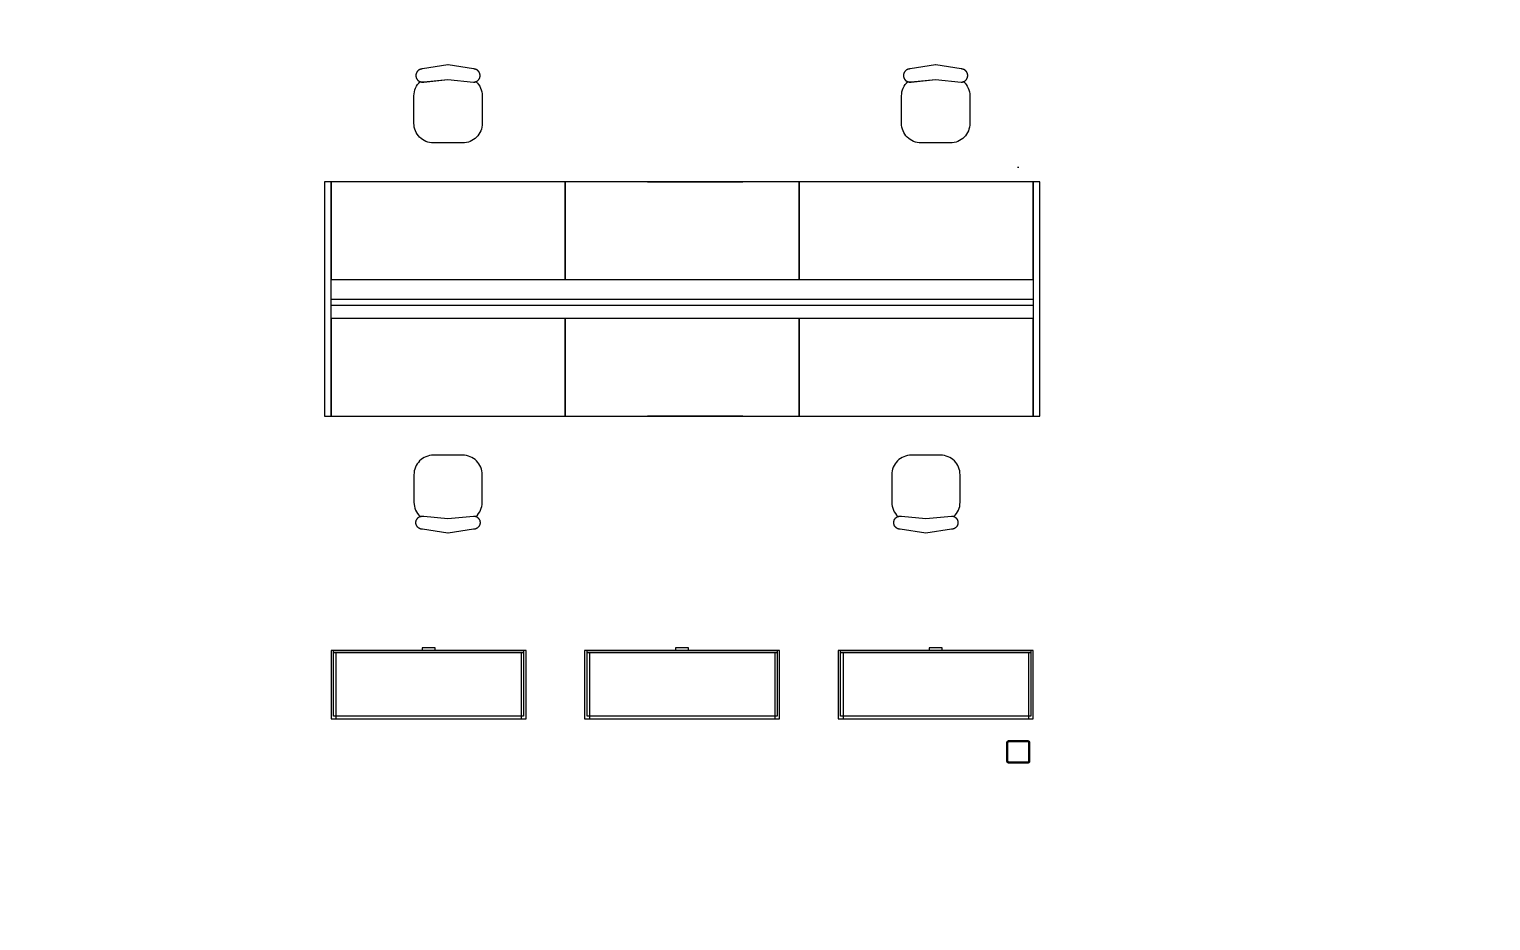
# Model space of a CAD drawing. Header units: millimetres. Extents: x 626570 to 643256, y 6233 to 11343.
# Drawn here: x 628085.5 to 628538.1, y 9394.3 to 9670.2 of the extents above; entities that cross this region are included whole.
import ezdxf

# ---------------------------------------------------------------- set-up
doc = ezdxf.new("R2010")
doc.units = ezdxf.units.MM
doc.header["$LTSCALE"] = 4000
doc.header["$MEASUREMENT"] = 0
doc.linetypes.add('DASHDOT', pattern=[1, 0.5, -0.25, 0, -0.25])
for name, color, linetype in [('2012-201_FURNITURE', 4, 'CONTINUOUS'), ('MASTERFOUNDATION_1', 4, 'DASHDOT'), ('MASTERFOUNDATION_25', 7, 'CONTINUOUS')]:
    doc.layers.add(name, color=color, linetype=linetype)

msp = doc.modelspace()

# ---------------------------------------------------------------- linework, layer by layer
at = {"layer": '2012-201_FURNITURE', "linetype": 'Continuous'}
for p, q in [((628238.62, 9477.26), (628179.74, 9477.26)), ((628180.49, 9477.26), (628180.49, 9456.87)), ((628237.87, 9477.26), (628237.87, 9456.87)), ((628317.14, 9477.26), (628258.25, 9477.26)), ((628259.01, 9477.26), (628259.01, 9456.87)), ((628316.38, 9477.26), (628316.38, 9456.87)), ((628395.65, 9477.26), (628336.77, 9477.26)), ((628337.52, 9477.26), (628337.52, 9456.87)), ((628394.9, 9477.26), (628394.9, 9456.87))]:
    msp.add_line(p, q, dxfattribs=at)
at = {"layer": '2012-201_FURNITURE', "linetype": 'Continuous', "flags": 128}
for points in [[(628215.19, 9659.19), (628215.17, 9659.2), (628215.17, 9659.19), (628207.28, 9657.94), (628207.28, 9657.94), (628207.21, 9657.94), (628207.14, 9657.94), (628207.06, 9657.93), (628206.99, 9657.92), (628206.92, 9657.91), (628206.85, 9657.9), (628206.78, 9657.88), (628206.71, 9657.86), (628206.64, 9657.84), (628206.57, 9657.82), (628206.5, 9657.79), (628206.5, 9657.79), (628206.44, 9657.76), (628206.37, 9657.73), (628206.31, 9657.69), (628206.24, 9657.66), (628206.18, 9657.62), (628206.12, 9657.58), (628206.06, 9657.54), (628206.01, 9657.49), (628205.95, 9657.45), (628205.9, 9657.4), (628205.84, 9657.35), (628205.79, 9657.29), (628205.75, 9657.24), (628205.7, 9657.18), (628205.65, 9657.13), (628205.61, 9657.07), (628205.57, 9657.01), (628205.53, 9656.94), (628205.5, 9656.88), (628205.46, 9656.82), (628205.43, 9656.75), (628205.4, 9656.68), (628205.4, 9656.68), (628205.38, 9656.62), (628205.35, 9656.55), (628205.33, 9656.48), (628205.31, 9656.41), (628205.3, 9656.34), (628205.28, 9656.26), (628205.27, 9656.19), (628205.26, 9656.12), (628205.26, 9656.05), (628205.25, 9655.97), (628205.25, 9655.9), (628205.25, 9655.83), (628205.26, 9655.76), (628205.26, 9655.68), (628205.27, 9655.61), (628205.28, 9655.54), (628205.3, 9655.47), (628205.31, 9655.4), (628205.33, 9655.33), (628205.35, 9655.26), (628205.38, 9655.19), (628205.4, 9655.12), (628205.4, 9655.12), (628205.43, 9655.05), (628205.46, 9654.99), (628205.5, 9654.92), (628205.53, 9654.86), (628205.57, 9654.8), (628205.61, 9654.74), (628205.65, 9654.68), (628205.7, 9654.62), (628205.75, 9654.56), (628205.79, 9654.51), (628205.84, 9654.46), (628205.9, 9654.41), (628205.95, 9654.36), (628206.01, 9654.31), (628206.06, 9654.27), (628206.12, 9654.22), (628206.18, 9654.18), (628206.24, 9654.14), (628206.31, 9654.11), (628206.37, 9654.07), (628206.44, 9654.04), (628206.5, 9654.01), (628206.61, 9653.98), (628206.71, 9653.96), (628206.82, 9653.94), (628206.92, 9653.92), (628207.03, 9653.9), (628207.13, 9653.89), (628207.24, 9653.88), (628207.35, 9653.88), (628207.46, 9653.88), (628207.56, 9653.89), (628207.67, 9653.9), (628215.19, 9654.63), (628223.1, 9653.86), (628223.1, 9653.86), (628223.17, 9653.86), (628223.24, 9653.86), (628223.32, 9653.87), (628223.39, 9653.88), (628223.46, 9653.89), (628223.53, 9653.9), (628223.6, 9653.92), (628223.67, 9653.94), (628223.74, 9653.96), (628223.81, 9653.99), (628223.88, 9654.01), (628223.88, 9654.01), (628223.94, 9654.04), (628224.01, 9654.07), (628224.07, 9654.11), (628224.13, 9654.14), (628224.2, 9654.18), (628224.26, 9654.22), (628224.32, 9654.27), (628224.37, 9654.31), (628224.43, 9654.36), (628224.48, 9654.41), (628224.53, 9654.46), (628224.58, 9654.51), (628224.63, 9654.56), (628224.68, 9654.62), (628224.72, 9654.68), (628224.77, 9654.74), (628224.81, 9654.8), (628224.84, 9654.86), (628224.88, 9654.92), (628224.91, 9654.99), (628224.95, 9655.05), (628224.97, 9655.12), (628224.97, 9655.12), (628225, 9655.19), (628225.02, 9655.26), (628225.05, 9655.33), (628225.07, 9655.4), (628225.08, 9655.47), (628225.1, 9655.54), (628225.11, 9655.61), (628225.12, 9655.68), (628225.12, 9655.76), (628225.13, 9655.83), (628225.13, 9655.9), (628225.13, 9655.97), (628225.12, 9656.05), (628225.12, 9656.12), (628225.11, 9656.19), (628225.1, 9656.26), (628225.08, 9656.34), (628225.07, 9656.41), (628225.05, 9656.48), (628225.02, 9656.55), (628225, 9656.62), (628224.97, 9656.68), (628224.97, 9656.68), (628224.95, 9656.75), (628224.91, 9656.82), (628224.88, 9656.88), (628224.84, 9656.94), (628224.81, 9657.01), (628224.77, 9657.07), (628224.72, 9657.13), (628224.68, 9657.18), (628224.63, 9657.24), (628224.58, 9657.29), (628224.53, 9657.35), (628224.48, 9657.4), (628224.43, 9657.45), (628224.37, 9657.49), (628224.32, 9657.54), (628224.26, 9657.58), (628224.2, 9657.62), (628224.13, 9657.66), (628224.07, 9657.69), (628224.01, 9657.73), (628223.94, 9657.76), (628223.88, 9657.79), (628223.88, 9657.79), (628223.81, 9657.82), (628223.74, 9657.84), (628223.67, 9657.86), (628223.6, 9657.88), (628223.53, 9657.9), (628223.46, 9657.91), (628223.39, 9657.92), (628223.32, 9657.93), (628223.24, 9657.94), (628223.17, 9657.94), (628223.1, 9657.94), (628223.1, 9657.94), (628215.21, 9659.19), (628215.21, 9659.2), (628215.19, 9659.19)], [(628366.18, 9659.19), (628366.16, 9659.2), (628366.16, 9659.19), (628358.27, 9657.94), (628358.27, 9657.94), (628358.2, 9657.94), (628358.12, 9657.94), (628358.05, 9657.93), (628357.98, 9657.92), (628357.91, 9657.91), (628357.84, 9657.9), (628357.77, 9657.88), (628357.7, 9657.86), (628357.63, 9657.84), (628357.56, 9657.82), (628357.49, 9657.79), (628357.49, 9657.79), (628357.43, 9657.76), (628357.36, 9657.73), (628357.3, 9657.69), (628357.23, 9657.66), (628357.17, 9657.62), (628357.11, 9657.58), (628357.05, 9657.54), (628357, 9657.49), (628356.94, 9657.45), (628356.89, 9657.4), (628356.83, 9657.35), (628356.78, 9657.29), (628356.73, 9657.24), (628356.69, 9657.18), (628356.64, 9657.13), (628356.6, 9657.07), (628356.56, 9657.01), (628356.52, 9656.94), (628356.49, 9656.88), (628356.45, 9656.82), (628356.42, 9656.75), (628356.39, 9656.68), (628356.39, 9656.68), (628356.37, 9656.62), (628356.34, 9656.55), (628356.32, 9656.48), (628356.3, 9656.41), (628356.29, 9656.34), (628356.27, 9656.26), (628356.26, 9656.19), (628356.25, 9656.12), (628356.24, 9656.05), (628356.24, 9655.97), (628356.24, 9655.9), (628356.24, 9655.83), (628356.24, 9655.76), (628356.25, 9655.68), (628356.26, 9655.61), (628356.27, 9655.54), (628356.29, 9655.47), (628356.3, 9655.4), (628356.32, 9655.33), (628356.34, 9655.26), (628356.37, 9655.19), (628356.39, 9655.12), (628356.39, 9655.12), (628356.42, 9655.05), (628356.45, 9654.99), (628356.49, 9654.92), (628356.52, 9654.86), (628356.56, 9654.8), (628356.6, 9654.74), (628356.64, 9654.68), (628356.69, 9654.62), (628356.73, 9654.56), (628356.78, 9654.51), (628356.83, 9654.46), (628356.89, 9654.41), (628356.94, 9654.36), (628357, 9654.31), (628357.05, 9654.27), (628357.11, 9654.22), (628357.17, 9654.18), (628357.23, 9654.14), (628357.3, 9654.11), (628357.36, 9654.07), (628357.43, 9654.04), (628357.49, 9654.01), (628357.49, 9654.01), (628357.6, 9653.98), (628357.7, 9653.96), (628357.8, 9653.94), (628357.91, 9653.92), (628358.02, 9653.9), (628358.12, 9653.89), (628358.23, 9653.88), (628358.34, 9653.88), (628358.45, 9653.88), (628358.55, 9653.89), (628358.66, 9653.9), (628366.18, 9654.63), (628374.09, 9653.86), (628374.09, 9653.86), (628374.16, 9653.86), (628374.23, 9653.86), (628374.3, 9653.87), (628374.38, 9653.88), (628374.45, 9653.89), (628374.52, 9653.9), (628374.59, 9653.92), (628374.66, 9653.94), (628374.73, 9653.96), (628374.8, 9653.99), (628374.86, 9654.01), (628374.86, 9654.01), (628374.93, 9654.04), (628375, 9654.07), (628375.06, 9654.11), (628375.12, 9654.14), (628375.19, 9654.18), (628375.25, 9654.22), (628375.3, 9654.27), (628375.36, 9654.31), (628375.42, 9654.36), (628375.47, 9654.41), (628375.52, 9654.46), (628375.57, 9654.51), (628375.62, 9654.56), (628375.67, 9654.62), (628375.71, 9654.68), (628375.76, 9654.74), (628375.8, 9654.8), (628375.83, 9654.86), (628375.87, 9654.92), (628375.9, 9654.99), (628375.93, 9655.05), (628375.96, 9655.12), (628375.96, 9655.12), (628375.99, 9655.19), (628376.01, 9655.26), (628376.04, 9655.33), (628376.05, 9655.4), (628376.07, 9655.47), (628376.09, 9655.54), (628376.1, 9655.61), (628376.11, 9655.68), (628376.11, 9655.76), (628376.12, 9655.83), (628376.12, 9655.9), (628376.12, 9655.97), (628376.11, 9656.05), (628376.11, 9656.12), (628376.1, 9656.19), (628376.09, 9656.26), (628376.07, 9656.34), (628376.05, 9656.41), (628376.04, 9656.48), (628376.01, 9656.55), (628375.99, 9656.62), (628375.96, 9656.68), (628375.96, 9656.68), (628375.93, 9656.75), (628375.9, 9656.82), (628375.87, 9656.88), (628375.83, 9656.94), (628375.8, 9657.01), (628375.76, 9657.07), (628375.71, 9657.13), (628375.67, 9657.18), (628375.62, 9657.24), (628375.57, 9657.29), (628375.52, 9657.35), (628375.47, 9657.4), (628375.42, 9657.45), (628375.36, 9657.49), (628375.3, 9657.54), (628375.25, 9657.58), (628375.19, 9657.62), (628375.12, 9657.66), (628375.06, 9657.69), (628375, 9657.73), (628374.93, 9657.76), (628374.86, 9657.79), (628374.86, 9657.79), (628374.8, 9657.82), (628374.73, 9657.84), (628374.66, 9657.86), (628374.59, 9657.88), (628374.52, 9657.9), (628374.45, 9657.91), (628374.38, 9657.92), (628374.3, 9657.93), (628374.23, 9657.94), (628374.16, 9657.94), (628374.09, 9657.94), (628374.09, 9657.94), (628366.2, 9659.19), (628366.2, 9659.2), (628366.18, 9659.19)], [(628178.98, 9550.49), (628178.98, 9622.96), (628176.97, 9622.96), (628176.97, 9550.49), (628178.98, 9550.49)], [(628178.98, 9592.76), (628251.46, 9592.76), (628251.46, 9622.96), (628178.98, 9622.96), (628178.98, 9592.76)], [(628251.46, 9592.76), (628323.93, 9592.76), (628323.93, 9622.96), (628251.46, 9622.96), (628251.46, 9592.76)], [(628276.96, 9622.96), (628306.48, 9622.96), (628276.96, 9622.96)], [(628323.93, 9592.76), (628396.41, 9592.76), (628396.41, 9622.96), (628323.93, 9622.96), (628323.93, 9592.76)], [(628396.41, 9622.96), (628396.41, 9550.49), (628398.42, 9550.49), (628398.42, 9622.96), (628396.41, 9622.96)], [(628178.98, 9586.72), (628396.41, 9586.72), (628396.41, 9584.71), (628178.98, 9584.71), (628178.98, 9586.72)], [(628178.98, 9550.49), (628251.46, 9550.49), (628251.46, 9580.68), (628178.98, 9580.68), (628178.98, 9550.49)], [(628251.46, 9550.49), (628323.93, 9550.49), (628323.93, 9580.68), (628251.46, 9580.68), (628251.46, 9550.49)], [(628323.93, 9550.49), (628396.41, 9550.49), (628396.41, 9580.68), (628323.93, 9580.68), (628323.93, 9550.49)], [(628276.96, 9550.49), (628306.48, 9550.49), (628276.96, 9550.49)], [(628215.19, 9514.25), (628215.17, 9514.25), (628215.17, 9514.25), (628207.28, 9515.5), (628207.28, 9515.5), (628207.21, 9515.5), (628207.14, 9515.51), (628207.06, 9515.51), (628206.99, 9515.52), (628206.92, 9515.53), (628206.85, 9515.55), (628206.78, 9515.56), (628206.71, 9515.58), (628206.64, 9515.61), (628206.57, 9515.63), (628206.5, 9515.66), (628206.5, 9515.66), (628206.44, 9515.69), (628206.37, 9515.72), (628206.31, 9515.75), (628206.24, 9515.79), (628206.18, 9515.83), (628206.12, 9515.87), (628206.06, 9515.91), (628206.01, 9515.95), (628205.95, 9516), (628205.9, 9516.05), (628205.84, 9516.1), (628205.79, 9516.15), (628205.75, 9516.21), (628205.7, 9516.26), (628205.65, 9516.32), (628205.61, 9516.38), (628205.57, 9516.44), (628205.53, 9516.5), (628205.5, 9516.57), (628205.46, 9516.63), (628205.43, 9516.7), (628205.4, 9516.76), (628205.4, 9516.76), (628205.38, 9516.83), (628205.35, 9516.9), (628205.33, 9516.97), (628205.31, 9517.04), (628205.3, 9517.11), (628205.28, 9517.18), (628205.27, 9517.25), (628205.26, 9517.33), (628205.26, 9517.4), (628205.25, 9517.47), (628205.25, 9517.54), (628205.25, 9517.62), (628205.26, 9517.69), (628205.26, 9517.76), (628205.27, 9517.84), (628205.28, 9517.91), (628205.3, 9517.98), (628205.31, 9518.05), (628205.33, 9518.12), (628205.35, 9518.19), (628205.38, 9518.26), (628205.4, 9518.33), (628205.4, 9518.33), (628205.43, 9518.39), (628205.46, 9518.46), (628205.5, 9518.52), (628205.53, 9518.59), (628205.57, 9518.65), (628205.61, 9518.71), (628205.65, 9518.77), (628205.7, 9518.83), (628205.75, 9518.88), (628205.79, 9518.94), (628205.84, 9518.99), (628205.9, 9519.04), (628205.95, 9519.09), (628206.01, 9519.14), (628206.06, 9519.18), (628206.12, 9519.22), (628206.18, 9519.26), (628206.24, 9519.3), (628206.31, 9519.34), (628206.37, 9519.37), (628206.44, 9519.4), (628206.5, 9519.43), (628206.5, 9519.43), (628206.61, 9519.46), (628206.71, 9519.49), (628206.82, 9519.51), (628206.92, 9519.53), (628207.03, 9519.54), (628207.13, 9519.55), (628207.24, 9519.56), (628207.35, 9519.56), (628207.46, 9519.56), (628207.56, 9519.56), (628207.67, 9519.55), (628215.19, 9518.82), (628223.1, 9519.59), (628223.1, 9519.59), (628223.17, 9519.59), (628223.24, 9519.58), (628223.32, 9519.58), (628223.39, 9519.57), (628223.46, 9519.56), (628223.53, 9519.54), (628223.6, 9519.52), (628223.67, 9519.5), (628223.74, 9519.48), (628223.81, 9519.46), (628223.88, 9519.43), (628223.88, 9519.43), (628223.94, 9519.4), (628224.01, 9519.37), (628224.07, 9519.34), (628224.13, 9519.3), (628224.2, 9519.26), (628224.26, 9519.22), (628224.32, 9519.18), (628224.37, 9519.14), (628224.43, 9519.09), (628224.48, 9519.04), (628224.53, 9518.99), (628224.58, 9518.94), (628224.63, 9518.88), (628224.68, 9518.83), (628224.72, 9518.77), (628224.77, 9518.71), (628224.81, 9518.65), (628224.84, 9518.59), (628224.88, 9518.52), (628224.91, 9518.46), (628224.95, 9518.39), (628224.97, 9518.33), (628224.97, 9518.33), (628225, 9518.26), (628225.02, 9518.19), (628225.05, 9518.12), (628225.07, 9518.05), (628225.08, 9517.98), (628225.1, 9517.91), (628225.11, 9517.84), (628225.12, 9517.76), (628225.12, 9517.69), (628225.13, 9517.62), (628225.13, 9517.54), (628225.13, 9517.47), (628225.12, 9517.4), (628225.12, 9517.33), (628225.11, 9517.25), (628225.1, 9517.18), (628225.08, 9517.11), (628225.07, 9517.04), (628225.05, 9516.97), (628225.02, 9516.9), (628225, 9516.83), (628224.97, 9516.76), (628224.97, 9516.76), (628224.95, 9516.7), (628224.91, 9516.63), (628224.88, 9516.57), (628224.84, 9516.5), (628224.81, 9516.44), (628224.77, 9516.38), (628224.72, 9516.32), (628224.68, 9516.26), (628224.63, 9516.21), (628224.58, 9516.15), (628224.53, 9516.1), (628224.48, 9516.05), (628224.43, 9516), (628224.37, 9515.95), (628224.32, 9515.91), (628224.26, 9515.87), (628224.2, 9515.83), (628224.13, 9515.79), (628224.07, 9515.75), (628224.01, 9515.72), (628223.94, 9515.69), (628223.88, 9515.66), (628223.88, 9515.66), (628223.81, 9515.63), (628223.74, 9515.61), (628223.67, 9515.58), (628223.6, 9515.56), (628223.53, 9515.55), (628223.46, 9515.53), (628223.39, 9515.52), (628223.32, 9515.51), (628223.24, 9515.51), (628223.17, 9515.5), (628223.1, 9515.5), (628223.1, 9515.5), (628215.21, 9514.25), (628215.21, 9514.25), (628215.19, 9514.25)], [(628363.16, 9514.25), (628363.14, 9514.25), (628363.14, 9514.25), (628355.25, 9515.5), (628355.25, 9515.5), (628355.18, 9515.5), (628355.1, 9515.51), (628355.03, 9515.51), (628354.96, 9515.52), (628354.89, 9515.53), (628354.82, 9515.55), (628354.75, 9515.56), (628354.68, 9515.58), (628354.61, 9515.61), (628354.54, 9515.63), (628354.47, 9515.66), (628354.47, 9515.66), (628354.41, 9515.69), (628354.34, 9515.72), (628354.28, 9515.75), (628354.21, 9515.79), (628354.15, 9515.83), (628354.09, 9515.87), (628354.03, 9515.91), (628353.98, 9515.95), (628353.92, 9516), (628353.87, 9516.05), (628353.81, 9516.1), (628353.76, 9516.15), (628353.71, 9516.21), (628353.67, 9516.26), (628353.62, 9516.32), (628353.58, 9516.38), (628353.54, 9516.44), (628353.5, 9516.5), (628353.47, 9516.57), (628353.43, 9516.63), (628353.4, 9516.7), (628353.37, 9516.76), (628353.37, 9516.76), (628353.35, 9516.83), (628353.32, 9516.9), (628353.3, 9516.97), (628353.28, 9517.04), (628353.27, 9517.11), (628353.25, 9517.18), (628353.24, 9517.25), (628353.23, 9517.33), (628353.22, 9517.4), (628353.22, 9517.47), (628353.22, 9517.54), (628353.22, 9517.62), (628353.22, 9517.69), (628353.23, 9517.76), (628353.24, 9517.84), (628353.25, 9517.91), (628353.27, 9517.98), (628353.28, 9518.05), (628353.3, 9518.12), (628353.32, 9518.19), (628353.35, 9518.26), (628353.37, 9518.33), (628353.37, 9518.33), (628353.4, 9518.39), (628353.43, 9518.46), (628353.47, 9518.52), (628353.5, 9518.59), (628353.54, 9518.65), (628353.58, 9518.71), (628353.62, 9518.77), (628353.67, 9518.83), (628353.71, 9518.88), (628353.76, 9518.94), (628353.81, 9518.99), (628353.87, 9519.04), (628353.92, 9519.09), (628353.98, 9519.14), (628354.03, 9519.18), (628354.09, 9519.22), (628354.15, 9519.26), (628354.21, 9519.3), (628354.28, 9519.34), (628354.34, 9519.37), (628354.41, 9519.4), (628354.47, 9519.43), (628354.47, 9519.43), (628354.58, 9519.46), (628354.68, 9519.49), (628354.78, 9519.51), (628354.89, 9519.53), (628355, 9519.54), (628355.1, 9519.55), (628355.21, 9519.56), (628355.32, 9519.56), (628355.43, 9519.56), (628355.53, 9519.56), (628355.64, 9519.55), (628363.16, 9518.82), (628371.07, 9519.59), (628371.07, 9519.59), (628371.14, 9519.59), (628371.21, 9519.58), (628371.28, 9519.58), (628371.36, 9519.57), (628371.43, 9519.56), (628371.5, 9519.54), (628371.57, 9519.52), (628371.64, 9519.5), (628371.71, 9519.48), (628371.78, 9519.46), (628371.84, 9519.43), (628371.84, 9519.43), (628371.91, 9519.4), (628371.98, 9519.37), (628372.04, 9519.34), (628372.1, 9519.3), (628372.17, 9519.26), (628372.23, 9519.22), (628372.28, 9519.18), (628372.34, 9519.14), (628372.4, 9519.09), (628372.45, 9519.04), (628372.5, 9518.99), (628372.55, 9518.94), (628372.6, 9518.88), (628372.65, 9518.83), (628372.69, 9518.77), (628372.74, 9518.71), (628372.78, 9518.65), (628372.81, 9518.59), (628372.85, 9518.52), (628372.88, 9518.46), (628372.91, 9518.39), (628372.94, 9518.33), (628372.94, 9518.33), (628372.97, 9518.26), (628372.99, 9518.19), (628373.02, 9518.12), (628373.03, 9518.05), (628373.05, 9517.98), (628373.07, 9517.91), (628373.08, 9517.84), (628373.09, 9517.76), (628373.09, 9517.69), (628373.1, 9517.62), (628373.1, 9517.54), (628373.1, 9517.47), (628373.09, 9517.4), (628373.09, 9517.33), (628373.08, 9517.25), (628373.07, 9517.18), (628373.05, 9517.11), (628373.03, 9517.04), (628373.02, 9516.97), (628372.99, 9516.9), (628372.97, 9516.83), (628372.94, 9516.76), (628372.94, 9516.76), (628372.91, 9516.7), (628372.88, 9516.63), (628372.85, 9516.57), (628372.81, 9516.5), (628372.78, 9516.44), (628372.74, 9516.38), (628372.69, 9516.32), (628372.65, 9516.26), (628372.6, 9516.21), (628372.55, 9516.15), (628372.5, 9516.1), (628372.45, 9516.05), (628372.4, 9516), (628372.34, 9515.95), (628372.28, 9515.91), (628372.23, 9515.87), (628372.17, 9515.83), (628372.1, 9515.79), (628372.04, 9515.75), (628371.98, 9515.72), (628371.91, 9515.69), (628371.84, 9515.66), (628371.84, 9515.66), (628371.78, 9515.63), (628371.71, 9515.61), (628371.64, 9515.58), (628371.57, 9515.56), (628371.5, 9515.55), (628371.43, 9515.53), (628371.36, 9515.52), (628371.28, 9515.51), (628371.21, 9515.51), (628371.14, 9515.5), (628371.07, 9515.5), (628371.07, 9515.5), (628363.18, 9514.25), (628363.18, 9514.25), (628363.16, 9514.25)], [(628239.38, 9478.01), (628178.98, 9478.01), (628178.98, 9456.87), (628239.38, 9456.87), (628239.38, 9478.01)], [(628238.62, 9478.01), (628238.62, 9457.63), (628179.74, 9457.63), (628179.74, 9478.01), (628238.62, 9478.01)], [(628211.19, 9478.01), (628211.19, 9478.77), (628207.17, 9478.77), (628207.17, 9478.01), (628211.19, 9478.01)], [(628317.89, 9478.01), (628257.5, 9478.01), (628257.5, 9456.87), (628317.89, 9456.87), (628317.89, 9478.01)], [(628317.14, 9478.01), (628317.14, 9457.63), (628258.25, 9457.63), (628258.25, 9478.01), (628317.14, 9478.01)], [(628276.96, 9478.01), (628306.48, 9478.01), (628276.96, 9478.01)], [(628289.71, 9478.01), (628289.71, 9478.77), (628285.68, 9478.77), (628285.68, 9478.01), (628289.71, 9478.01)], [(628396.41, 9478.01), (628336.01, 9478.01), (628336.01, 9456.87), (628396.41, 9456.87), (628396.41, 9478.01)], [(628395.65, 9478.01), (628395.65, 9457.63), (628336.77, 9457.63), (628336.77, 9478.01), (628395.65, 9478.01)], [(628368.22, 9478.01), (628368.22, 9478.77), (628364.2, 9478.77), (628364.2, 9478.01), (628368.22, 9478.01)]]:
    msp.add_lwpolyline(points, close=True, dxfattribs=at)
for points in [[(628206.56, 9654.02, 0.091777), (628207.67, 9653.93), (628207.67, 9653.93), (628215.19, 9654.66), (628223.1, 9653.89), (628223.1, 9653.89, 0.097566), (628223.86, 9654.04), (628223.86, 9654.04, -0.208264), (628225.79, 9649.61), (628225.79, 9649.61), (628225.79, 9641.09), (628225.79, 9641.09, -0.414214), (628219.75, 9635.04), (628219.75, 9635.04), (628210.69, 9635.04), (628210.69, 9635.04, -0.414214), (628204.65, 9641.09), (628204.65, 9641.09), (628204.65, 9649.61), (628204.65, 9649.61, -0.207181), (628206.56, 9654.02)], [(628357.55, 9654.02, 0.091777), (628358.66, 9653.93), (628358.66, 9653.93), (628366.18, 9654.66), (628374.09, 9653.89), (628374.09, 9653.89, 0.097566), (628374.85, 9654.04), (628374.85, 9654.04, -0.208264), (628376.78, 9649.61), (628376.78, 9649.61), (628376.78, 9641.09), (628376.78, 9641.09, -0.414214), (628370.74, 9635.04), (628370.74, 9635.04), (628361.68, 9635.04), (628361.68, 9635.04, -0.414214), (628355.64, 9641.09), (628355.64, 9641.09), (628355.64, 9649.61), (628355.64, 9649.61, -0.207181), (628357.55, 9654.02)], [(628206.56, 9519.42, -0.091777), (628207.67, 9519.52), (628207.67, 9519.52), (628215.19, 9518.78), (628223.1, 9519.56), (628223.1, 9519.55, -0.097566), (628223.86, 9519.4), (628223.86, 9519.4, 0.208264), (628225.79, 9523.83), (628225.79, 9523.83), (628225.79, 9532.36), (628225.79, 9532.36, 0.414214), (628219.75, 9538.41), (628219.75, 9538.41), (628210.69, 9538.41), (628210.69, 9538.41, 0.414214), (628204.65, 9532.36), (628204.65, 9532.36), (628204.65, 9523.83), (628204.65, 9523.83, 0.207181), (628206.56, 9519.42)], [(628354.53, 9519.42, -0.091777), (628355.64, 9519.52), (628355.64, 9519.52), (628363.16, 9518.78), (628371.07, 9519.56), (628371.07, 9519.55, -0.097566), (628371.83, 9519.4), (628371.83, 9519.4, 0.208264), (628373.76, 9523.83), (628373.76, 9523.83), (628373.76, 9532.36), (628373.76, 9532.36, 0.414214), (628367.72, 9538.41), (628367.72, 9538.41), (628358.66, 9538.41), (628358.66, 9538.41, 0.414214), (628352.62, 9532.36), (628352.62, 9532.36), (628352.62, 9523.83), (628352.62, 9523.83, 0.207181), (628354.53, 9519.42)]]:
    msp.add_lwpolyline(points, format="xyb", close=True, dxfattribs=at)
at = {"layer": 'MASTERFOUNDATION_1', "linetype": 'DASHDOT'}
for p, q in [((628391.78, 6627.53), (628391.78, 11123.23)), ((643023.86, 9446.61), (626796.64, 9446.61))]:
    msp.add_line(p, q, dxfattribs=at)
at = {"layer": 'MASTERFOUNDATION_25', "linetype": 'Continuous', "flags": 128}
for points in [[(628388.9, 9450.11), (628394.65, 9450.11), (628394.68, 9450.11), (628394.7, 9450.11), (628394.72, 9450.1), (628394.74, 9450.1), (628394.76, 9450.1), (628394.78, 9450.09), (628394.8, 9450.09), (628394.83, 9450.08), (628394.85, 9450.08), (628394.87, 9450.07), (628394.89, 9450.06), (628394.91, 9450.05), (628394.93, 9450.05), (628394.95, 9450.04), (628394.97, 9450.02), (628394.98, 9450.01), (628395, 9450), (628395.02, 9449.99), (628395.04, 9449.98), (628395.05, 9449.96), (628395.07, 9449.95), (628395.09, 9449.93), (628395.1, 9449.92), (628395.12, 9449.9), (628395.13, 9449.89), (628395.14, 9449.87), (628395.16, 9449.85), (628395.17, 9449.83), (628395.18, 9449.82), (628395.19, 9449.8), (628395.2, 9449.78), (628395.21, 9449.76), (628395.22, 9449.74), (628395.23, 9449.72), (628395.24, 9449.7), (628395.25, 9449.68), (628395.25, 9449.66), (628395.26, 9449.64), (628395.26, 9449.62), (628395.27, 9449.59), (628395.27, 9449.57), (628395.27, 9449.55), (628395.27, 9449.53), (628395.28, 9449.51), (628395.28, 9449.49), (628395.28, 9443.73), (628395.28, 9443.71), (628395.27, 9443.69), (628395.27, 9443.66), (628395.27, 9443.64), (628395.27, 9443.62), (628395.26, 9443.6), (628395.26, 9443.58), (628395.25, 9443.56), (628395.25, 9443.54), (628395.24, 9443.52), (628395.23, 9443.5), (628395.22, 9443.48), (628395.21, 9443.46), (628395.2, 9443.44), (628395.19, 9443.42), (628395.18, 9443.4), (628395.17, 9443.38), (628395.16, 9443.36), (628395.14, 9443.35), (628395.13, 9443.33), (628395.12, 9443.31), (628395.1, 9443.3), (628395.09, 9443.28), (628395.07, 9443.27), (628395.05, 9443.25), (628395.04, 9443.24), (628395.02, 9443.23), (628395, 9443.21), (628394.98, 9443.2), (628394.97, 9443.19), (628394.95, 9443.18), (628394.93, 9443.17), (628394.91, 9443.16), (628394.89, 9443.15), (628394.87, 9443.15), (628394.85, 9443.14), (628394.83, 9443.13), (628394.8, 9443.13), (628394.78, 9443.12), (628394.76, 9443.12), (628394.74, 9443.11), (628394.72, 9443.11), (628394.7, 9443.11), (628394.68, 9443.11), (628394.65, 9443.11), (628388.9, 9443.11), (628388.88, 9443.11), (628388.85, 9443.11), (628388.83, 9443.11), (628388.81, 9443.11), (628388.79, 9443.12), (628388.77, 9443.12), (628388.75, 9443.13), (628388.73, 9443.13), (628388.71, 9443.14), (628388.68, 9443.15), (628388.66, 9443.15), (628388.64, 9443.16), (628388.63, 9443.17), (628388.61, 9443.18), (628388.59, 9443.19), (628388.57, 9443.2), (628388.55, 9443.21), (628388.53, 9443.23), (628388.51, 9443.24), (628388.5, 9443.25), (628388.48, 9443.27), (628388.47, 9443.28), (628388.45, 9443.3), (628388.44, 9443.31), (628388.42, 9443.33), (628388.41, 9443.35), (628388.39, 9443.36), (628388.38, 9443.38), (628388.37, 9443.4), (628388.36, 9443.42), (628388.35, 9443.44), (628388.34, 9443.46), (628388.33, 9443.48), (628388.32, 9443.5), (628388.31, 9443.52), (628388.31, 9443.54), (628388.3, 9443.56), (628388.29, 9443.58), (628388.29, 9443.6), (628388.29, 9443.62), (628388.28, 9443.64), (628388.28, 9443.66), (628388.28, 9443.69), (628388.28, 9443.71), (628388.28, 9443.73), (628388.28, 9449.49), (628388.28, 9449.51), (628388.28, 9449.53), (628388.28, 9449.55), (628388.28, 9449.57), (628388.29, 9449.59), (628388.29, 9449.62), (628388.29, 9449.64), (628388.3, 9449.66), (628388.31, 9449.68), (628388.31, 9449.7), (628388.32, 9449.72), (628388.33, 9449.74), (628388.34, 9449.76), (628388.35, 9449.78), (628388.36, 9449.8), (628388.37, 9449.82), (628388.38, 9449.83), (628388.39, 9449.85), (628388.41, 9449.87), (628388.42, 9449.89), (628388.44, 9449.9), (628388.45, 9449.92), (628388.47, 9449.93), (628388.48, 9449.95), (628388.5, 9449.96), (628388.51, 9449.98), (628388.53, 9449.99), (628388.55, 9450), (628388.57, 9450.01), (628388.59, 9450.02), (628388.61, 9450.04), (628388.63, 9450.05), (628388.64, 9450.05), (628388.66, 9450.06), (628388.68, 9450.07), (628388.71, 9450.08), (628388.73, 9450.08), (628388.75, 9450.09), (628388.77, 9450.09), (628388.79, 9450.1), (628388.81, 9450.1), (628388.83, 9450.1), (628388.85, 9450.11), (628388.88, 9450.11), (628388.9, 9450.11)], [(628388.9, 9449.8), (628394.65, 9449.8), (628394.67, 9449.8), (628394.68, 9449.79), (628394.69, 9449.79), (628394.7, 9449.79), (628394.71, 9449.79), (628394.72, 9449.79), (628394.73, 9449.79), (628394.74, 9449.78), (628394.75, 9449.78), (628394.76, 9449.78), (628394.77, 9449.77), (628394.78, 9449.77), (628394.79, 9449.76), (628394.8, 9449.76), (628394.81, 9449.75), (628394.82, 9449.75), (628394.83, 9449.74), (628394.84, 9449.74), (628394.84, 9449.73), (628394.85, 9449.72), (628394.86, 9449.72), (628394.87, 9449.71), (628394.88, 9449.7), (628394.88, 9449.69), (628394.89, 9449.69), (628394.9, 9449.68), (628394.9, 9449.67), (628394.91, 9449.66), (628394.92, 9449.65), (628394.92, 9449.64), (628394.93, 9449.63), (628394.93, 9449.62), (628394.94, 9449.61), (628394.94, 9449.6), (628394.94, 9449.59), (628394.95, 9449.58), (628394.95, 9449.57), (628394.95, 9449.56), (628394.96, 9449.55), (628394.96, 9449.54), (628394.96, 9449.53), (628394.96, 9449.52), (628394.96, 9449.51), (628394.96, 9449.5), (628394.96, 9449.49), (628394.96, 9443.73), (628394.96, 9443.72), (628394.96, 9443.71), (628394.96, 9443.7), (628394.96, 9443.69), (628394.96, 9443.68), (628394.96, 9443.67), (628394.95, 9443.66), (628394.95, 9443.64), (628394.95, 9443.63), (628394.94, 9443.62), (628394.94, 9443.61), (628394.94, 9443.6), (628394.93, 9443.59), (628394.93, 9443.58), (628394.92, 9443.58), (628394.92, 9443.57), (628394.91, 9443.56), (628394.9, 9443.55), (628394.9, 9443.54), (628394.89, 9443.53), (628394.88, 9443.52), (628394.88, 9443.52), (628394.87, 9443.51), (628394.86, 9443.5), (628394.85, 9443.49), (628394.84, 9443.49), (628394.84, 9443.48), (628394.83, 9443.47), (628394.82, 9443.47), (628394.81, 9443.46), (628394.8, 9443.46), (628394.79, 9443.45), (628394.78, 9443.45), (628394.77, 9443.44), (628394.76, 9443.44), (628394.75, 9443.44), (628394.74, 9443.43), (628394.73, 9443.43), (628394.72, 9443.43), (628394.71, 9443.43), (628394.7, 9443.42), (628394.69, 9443.42), (628394.68, 9443.42), (628394.67, 9443.42), (628394.65, 9443.42), (628388.9, 9443.42), (628388.89, 9443.42), (628388.88, 9443.42), (628388.87, 9443.42), (628388.85, 9443.42), (628388.84, 9443.43), (628388.83, 9443.43), (628388.82, 9443.43), (628388.81, 9443.43), (628388.8, 9443.44), (628388.79, 9443.44), (628388.78, 9443.44), (628388.77, 9443.45), (628388.76, 9443.45), (628388.75, 9443.46), (628388.74, 9443.46), (628388.73, 9443.47), (628388.73, 9443.47), (628388.72, 9443.48), (628388.71, 9443.49), (628388.7, 9443.49), (628388.69, 9443.5), (628388.68, 9443.51), (628388.68, 9443.52), (628388.67, 9443.52), (628388.66, 9443.53), (628388.65, 9443.54), (628388.65, 9443.55), (628388.64, 9443.56), (628388.64, 9443.57), (628388.63, 9443.58), (628388.63, 9443.58), (628388.62, 9443.59), (628388.62, 9443.6), (628388.61, 9443.61), (628388.61, 9443.62), (628388.6, 9443.63), (628388.6, 9443.64), (628388.6, 9443.66), (628388.6, 9443.67), (628388.59, 9443.68), (628388.59, 9443.69), (628388.59, 9443.7), (628388.59, 9443.71), (628388.59, 9443.72), (628388.59, 9443.73), (628388.59, 9449.49), (628388.59, 9449.5), (628388.59, 9449.51), (628388.59, 9449.52), (628388.59, 9449.53), (628388.59, 9449.54), (628388.6, 9449.55), (628388.6, 9449.56), (628388.6, 9449.57), (628388.6, 9449.58), (628388.61, 9449.59), (628388.61, 9449.6), (628388.62, 9449.61), (628388.62, 9449.62), (628388.63, 9449.63), (628388.63, 9449.64), (628388.64, 9449.65), (628388.64, 9449.66), (628388.65, 9449.67), (628388.65, 9449.68), (628388.66, 9449.69), (628388.67, 9449.69), (628388.68, 9449.7), (628388.68, 9449.71), (628388.69, 9449.72), (628388.7, 9449.72), (628388.71, 9449.73), (628388.72, 9449.74), (628388.73, 9449.74), (628388.73, 9449.75), (628388.74, 9449.75), (628388.75, 9449.76), (628388.76, 9449.76), (628388.77, 9449.77), (628388.78, 9449.77), (628388.79, 9449.78), (628388.8, 9449.78), (628388.81, 9449.78), (628388.82, 9449.79), (628388.83, 9449.79), (628388.84, 9449.79), (628388.85, 9449.79), (628388.87, 9449.79), (628388.88, 9449.79), (628388.89, 9449.8), (628388.9, 9449.8)]]:
    msp.add_lwpolyline(points, close=True, dxfattribs=at)

doc.saveas('drawing.dxf')
